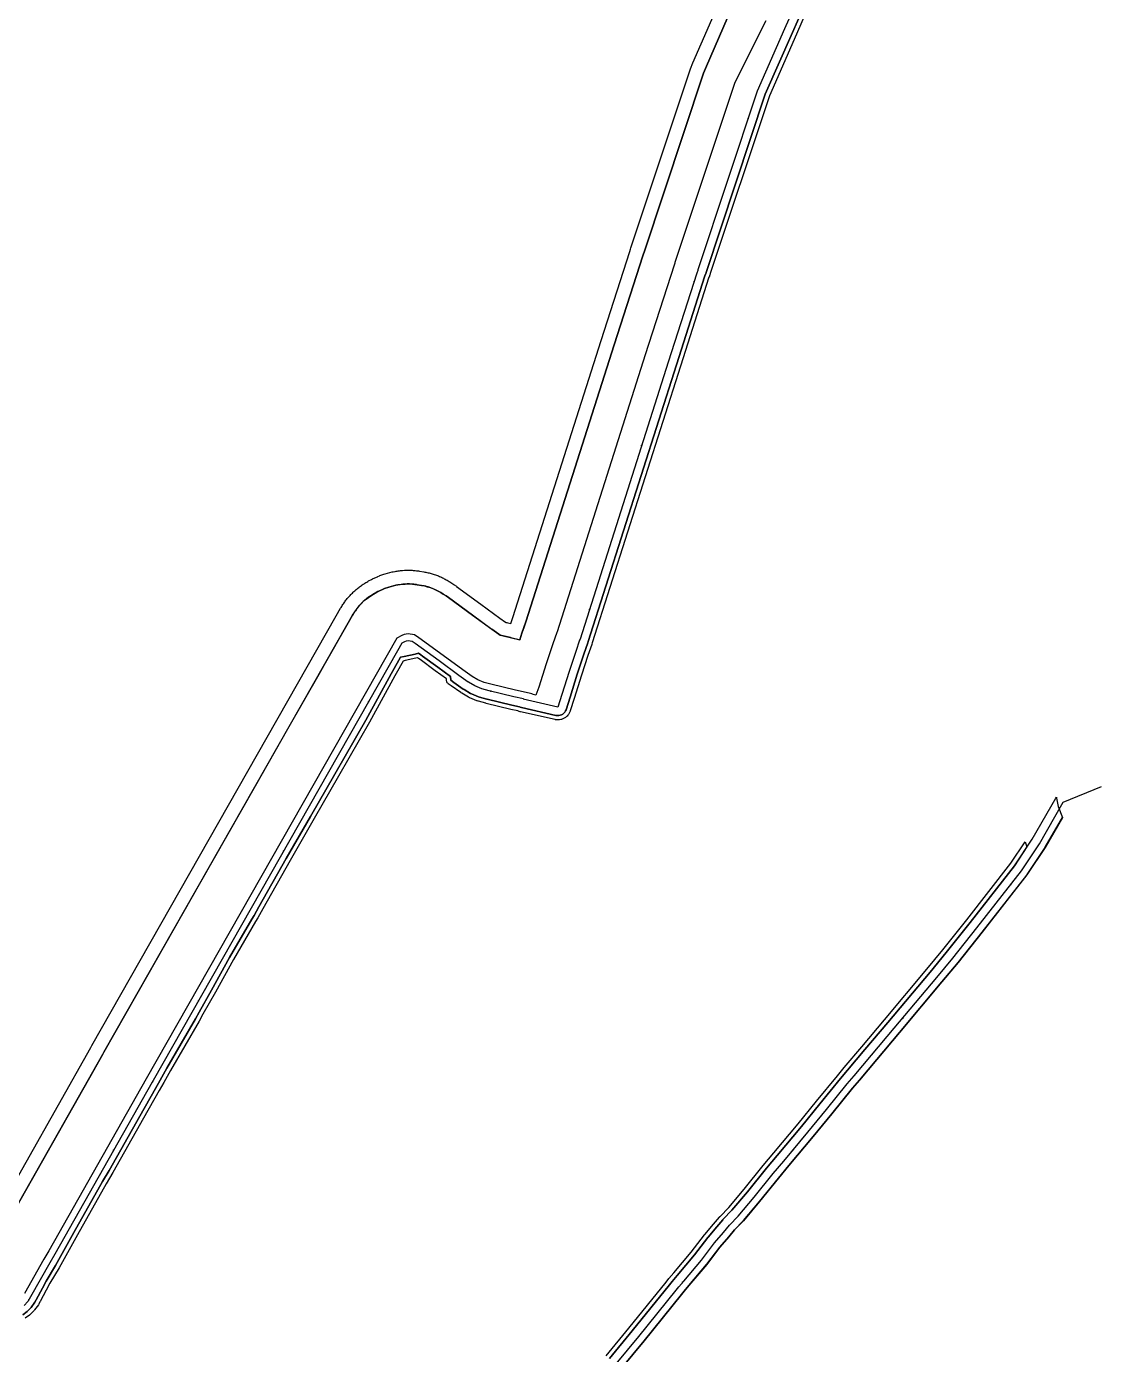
# Model space of a CAD drawing. Header units: inches. Extents: x 87989 to 118156, y 435697 to 451526.
# Drawn here: x 102261 to 102886, y 442092 to 442864 of the extents above; entities that cross this region are included whole.
import ezdxf

# ---------------------------------------------------------------- set-up
doc = ezdxf.new("R2010")
doc.units = ezdxf.units.IN
doc.header["$MEASUREMENT"] = 0
for name, color, linetype, true_color in [('As_waterkering_BWK', 7, 'Continuous', 0x7b8981), ('Beschermingszone_BWK', 7, 'Continuous', 0xcf890d), ('Grens_bebouwingsvrije_zone_BWK', 7, 'Continuous', 0x6789ae), ('Kernzone_BWK', 7, 'Continuous', 0xcb89af), ('Referentiepunten_BWK', 7, 'Continuous', 0x178980)]:
    doc.layers.add(name, color=color, linetype=linetype, true_color=true_color)

msp = doc.modelspace()

# ---------------------------------------------------------------- linework, layer by layer
at = {"layer": 'As_waterkering_BWK'}
for points in [[(102707.4918, 442876.0369), (102701.747, 442862.9586)], [(102701.747, 442862.9586), (102685.8626, 442826.7975), (102651.3344, 442722.9484), (102651.2284, 442722.5824), (102650.68, 442721.0556), (102634.0522, 442669.3022), (102582.7452, 442508.2947), (102582.5361, 442507.6419), (102580.2393, 442501.0272), (102576.4209, 442489.4807), (102572.2036, 442476.0171), (102569.87, 442468.7446)], [(102569.87, 442468.7446), (102549.7342, 442473.3135), (102549.7846, 442473.4807), (102544.2721, 442474.6998), (102529.8749, 442478.1554), (102525.6124, 442479.3187), (102521.5982, 442481.0029), (102517.8026, 442483.2145), (102517.7485, 442483.2512), (102512.2133, 442487.145), (102500.768, 442495.532), (102486.7989, 442505.7713), (102485.0532, 442506.9242), (102482.7937, 442507.3055), (102481.6533, 442507.0911), (102480.734, 442506.7139), (102479.1443, 442505.866), (102476.6214, 442501.4343), (102334.4138, 442251.684), (102333.8198, 442250.6411), (102277.2483, 442150.5995), (102274.4583, 442145.6766), (102263.1097, 442125.8478), (102261.5413, 442123.0581), (102259.544, 442120.7209)], [(102603.8695, 442086.8897), (102616.9533, 442102.8751), (102638.6076, 442129.7049), (102640.1988, 442131.654), (102643.0418, 442135.0079), (102653.3228, 442147.179), (102661.0066, 442157.2471), (102666.1659, 442163.3325), (102669.6055, 442167.4336), (102674.7895, 442172.8038), (102684.0632, 442183.7571), (102695.1068, 442197.4691), (102701.2278, 442204.7361), (102715.3488, 442221.6303), (102726.0687, 442234.8388), (102738.1987, 442249.621), (102742.1807, 442254.3725), (102752.3188, 442266.4324), (102765.565, 442282.1196), (102790.2018, 442311.4981), (102799.5607, 442322.8217), (102813.5953, 442340.2961), (102839.4684, 442373.5444), (102849.9194, 442389.2871), (102863.8101, 442413.3643), (102886.0351, 442422.4924)]]:
    msp.add_lwpolyline(points, dxfattribs=at)
at = {"layer": 'Beschermingszone_BWK'}
msp.add_lwpolyline([(102598.0566, 442091.6289), (102611.1328, 442107.6055), (102632.7852, 442134.4316), (102634.4336, 442136.4512), (102637.3164, 442139.8516), (102647.4727, 442151.877), (102655.0645, 442161.8223), (102655.2656, 442162.0723), (102660.4316, 442168.168), (102663.8594, 442172.2539), (102663.916, 442172.3184), (102664.1504, 442172.5781), (102664.209, 442172.6426), (102669.2227, 442177.8359), (102678.2793, 442188.5332), (102689.2734, 442202.1836), (102689.3613, 442202.291), (102695.4824, 442209.5566), (102709.5586, 442226.3984), (102720.2578, 442239.5801), (102732.4258, 442254.4082), (102736.4355, 442259.1934), (102746.584, 442271.2656), (102759.8262, 442286.9492), (102784.4375, 442316.2969), (102793.7461, 442327.5586), (102807.7109, 442344.9473), (102833.377, 442377.9277), (102841.6484, 442390.3887), (102842.6563, 442387.3867), (102835.4063, 442376.4668), (102809.6738, 442343.3965), (102795.6836, 442325.9805), (102786.3594, 442314.6973), (102761.7402, 442285.3398), (102748.4941, 442269.6543), (102738.3516, 442257.5879), (102734.3496, 442252.8125), (102722.1953, 442238), (102711.4883, 442224.8086), (102697.3984, 442207.9492), (102691.2832, 442200.6895), (102691.2129, 442200.6055), (102680.207, 442186.9414), (102671.0781, 442176.1582), (102666.0078, 442170.9063), (102665.7754, 442170.6465), (102662.3438, 442166.5566), (102657.1934, 442160.4805), (102657.0313, 442160.2812), (102649.4238, 442150.3105), (102639.2246, 442138.2383), (102636.3555, 442134.8516), (102634.7266, 442132.8555), (102613.0742, 442106.0293), (102599.9941, 442090.0488)], dxfattribs=at)
for points in [[(102241.574, 442170.8069, 0), (102298.162, 442270.8774, 0), (102298.7859, 442271.9732, 0), (102440.9915, 442521.72, 0), (102443.5316, 442526.1817, 0), (102443.8266, 442526.6901, 0), (102444.1477, 442527.2253, 0), (102444.4769, 442527.7556, 0), (102444.8142, 442528.2808, 0), (102445.1594, 442528.8008, 0), (102445.5125, 442529.3156, 0), (102445.8733, 442529.8248, 0), (102446.2419, 442530.3285, 0), (102446.6182, 442530.8265, 0), (102447.0019, 442531.3188, 0), (102447.3931, 442531.8052, 0), (102447.788, 442532.2813, 0), (102448.1975, 442532.7597, 0), (102448.6105, 442533.2277, 0), (102449.0305, 442533.6894, 0), (102449.4576, 442534.1445, 0), (102449.8915, 442534.5932, 0), (102450.3322, 442535.0352, 0), (102450.7796, 442535.4704, 0), (102451.2335, 442535.8988, 0), (102451.694, 442536.3202, 0), (102452.1608, 442536.7346, 0), (102452.6439, 442537.1504, 0), (102453.113, 442537.5417, 0), (102453.5982, 442537.9343, 0), (102454.0893, 442538.3195, 0), (102454.5863, 442538.6971, 0), (102455.0889, 442539.0672, 0), (102455.5972, 442539.4296, 0), (102456.1108, 442539.7841, 0), (102456.6298, 442540.1309, 0), (102457.154, 442540.4696, 0), (102457.6834, 442540.8004, 0), (102458.2177, 442541.123, 0), (102458.7494, 442541.4334, 0), (102459.3007, 442541.7438, 0), (102459.8223, 442542.0275, 0), (102461.4722, 442542.9074, 0), (102462.0541, 442543.211, 0), (102462.4151, 442543.3878, 0), (102464.87, 442544.5146, 0), (102465.1704, 442544.6451, 0), (102466.0897, 442545.0223, 0), (102466.37, 442545.1312, 0), (102468.7094, 442545.9898, 0), (102469.4766, 442546.2273, 0), (102473.5769, 442547.2742, 0), (102474.0779, 442547.3852, 0), (102475.2481, 442547.6051, 0), (102475.8187, 442547.7076, 0), (102476.4408, 442547.8101, 0), (102477.0544, 442547.9016, 0), (102477.6692, 442547.9838, 0), (102478.2852, 442548.0566, 0), (102478.9023, 442548.1202, 0), (102479.521, 442548.1322, 0), (102480.7583, 442548.2522, 0), (102481.155, 442548.2683, 0), (102481.3763, 442548.2631, 0), (102481.9979, 442548.2975, 0), (102482.6295, 442548.3049, 0), (102483.2385, 442548.3028, 0), (102483.8587, 442548.2913, 0), (102484.4786, 442548.2705, 0), (102485.0982, 442548.2402, 0), (102485.7172, 442548.2007, 0), (102486.3356, 442548.1518, 0), (102486.9531, 442548.0935, 0), (102487.5697, 442548.0259, 0), (102488.1852, 442547.9489, 0), (102488.7995, 442547.8626, 0), (102489.4009, 442547.769, 0), (102491.9143, 442547.3459, 0), (102492.4982, 442547.2423, 0), (102493.1192, 442547.1227, 0), (102493.7384, 442546.9935, 0), (102494.3554, 442546.8548, 0), (102494.9702, 442546.7066, 0), (102495.5827, 442546.5489, 0), (102496.1927, 442546.3818, 0), (102496.8, 442546.2052, 0), (102497.4045, 442546.0193, 0), (102498.0061, 442545.8242, 0), (102498.6046, 442545.6198, 0), (102499.1918, 442545.4091, 0), (102499.7918, 442545.1833, 0), (102500.3802, 442544.9515, 0), (102500.9649, 442544.7105, 0), (102501.5459, 442544.4606, 0), (102502.1229, 442544.2017, 0), (102502.6959, 442543.934, 0), (102503.2647, 442543.6574, 0), (102503.8291, 442543.3722, 0), (102504.3891, 442543.0782, 0), (102504.9445, 442542.7756, 0), (102505.4989, 442542.4624, 0), (102506.0409, 442542.145, 0), (102506.5817, 442541.817, 0), (102507.1173, 442541.4808, 0), (102507.6221, 442541.1535, 0), (102509.3935, 442539.9837, 0), (102509.5487, 442539.8786, 0), (102510.8159, 442538.9984, 0), (102510.9814, 442538.8802, 0), (102525.0044, 442528.6016, 0), (102536.1274, 442520.4508, 0), (102539.4817, 442518.0466, 0), (102539.6129, 442517.9894, 0), (102539.9412, 442517.9063, 0), (102540.1912, 442517.8416, 0), (102540.8157, 442517.6674, 0), (102542.478, 442517.2719, 0), (102543.6742, 442520.7229, 0), (102595.0026, 442681.7971, 0), (102611.6452, 442733.597, 0), (102612.0934, 442734.9146, 0), (102612.3865, 442735.7488, 0), (102646.9567, 442839.7331, 0), (102648.3246, 442843.2867, 0), (102664.2089, 442879.4478, 0)], [(102671.5334, 442876.2304, 0), (102655.6491, 442840.0693, 0), (102654.5481, 442837.2091, 0), (102619.9701, 442733.1997, 0), (102619.6225, 442732.2104, 0), (102619.2618, 442731.1499, 0), (102602.622, 442679.3591, 0), (102551.2842, 442518.2555, 0), (102550.2992, 442515.4109, 0), (102548.9865, 442511.62, 0), (102547.7245, 442507.8084, 0), (102546.6786, 442508.0594, 0), (102543.3633, 442508.8551, 0), (102542.2601, 442509.1199, 0), (102538.0735, 442510.1248, 0), (102536.3689, 442510.5926, 0), (102535.6242, 442511.0236, 0), (102531.4627, 442513.9511, 0), (102530.7132, 442514.5003, 0), (102520.2754, 442522.149, 0), (102506.252, 442532.4279, 0), (102504.9848, 442533.3081, 0), (102503.2391, 442534.461, 0), (102502.381, 442535.0089, 0), (102501.9458, 442535.2728, 0), (102501.0633, 442535.7804, 0), (102498.3326, 442537.1345, 0), (102498.3232, 442537.1386, 0), (102497.393, 442537.5303, 0), (102497.3896, 442537.5317, 0), (102497.3862, 442537.533, 0), (102495.9637, 442538.0685, 0), (102495.9605, 442538.0696, 0), (102495.9573, 442538.0707, 0), (102495.4788, 442538.2341, 0), (102494.9946, 442538.3912, 0), (102494.508, 442538.5408, 0), (102494.0231, 442538.6818, 0), (102494.0192, 442538.6829, 0), (102494.0152, 442538.684, 0), (102493.5318, 442538.8164, 0), (102493.5283, 442538.8174, 0), (102493.5248, 442538.8183, 0), (102493.0353, 442538.9443, 0), (102492.5405, 442539.0636, 0), (102492.0471, 442539.1746, 0), (102492.0438, 442539.1753, 0), (102492.0404, 442539.176, 0), (102491.551, 442539.2782, 0), (102491.5401, 442539.2803, 0), (102490.5444, 442539.4641, 0), (102488.1205, 442539.8723, 0), (102487.6272, 442539.9492, 0), (102486.1446, 442540.1346, 0), (102486.1412, 442540.135, 0), (102486.1377, 442540.1353, 0), (102485.6441, 442540.1819, 0), (102485.1488, 442540.2211, 0), (102485.1464, 442540.2213, 0), (102485.144, 442540.2215, 0), (102483.6506, 442540.2942, 0), (102482.6565, 442540.3051, 0), (102482.6522, 442540.3051, 0), (102482.6479, 442540.305, 0), (102482.1571, 442540.2992, 0), (102482.153, 442540.2992, 0), (102482.1489, 442540.2991, 0), (102480.6609, 442540.2364, 0), (102480.6567, 442540.2362, 0), (102480.6524, 442540.2359, 0), (102480.1618, 442540.2003, 0), (102480.1587, 442540.2001, 0), (102480.1556, 442540.1998, 0), (102479.6663, 442540.1569, 0), (102479.6614, 442540.1565, 0), (102479.6566, 442540.156, 0), (102478.6715, 442540.047, 0), (102478.669, 442540.0467, 0), (102478.6665, 442540.0464, 0), (102476.6964, 442539.7373, 0), (102475.556, 442539.5229, 0), (102471.4557, 442538.476, 0), (102469.1265, 442537.6211, 0), (102468.2072, 442537.2439, 0), (102465.7523, 442536.1171, 0), (102465.2037, 442535.8311, 0), (102463.614, 442534.9832, 0), (102463.175, 442534.7448, 0), (102463.1725, 442534.7434, 0), (102463.17, 442534.742, 0), (102462.3052, 442534.2464, 0), (102462.2964, 442534.2411, 0), (102461.8729, 442533.9854, 0), (102461.8708, 442533.9841, 0), (102461.8687, 442533.9828, 0), (102461.4453, 442533.7182, 0), (102461.4435, 442533.717, 0), (102461.0253, 442533.4468, 0), (102461.0228, 442533.4452, 0), (102461.0204, 442533.4436, 0), (102460.1916, 442532.8807, 0), (102459.7826, 442532.5891, 0), (102457.4309, 442530.7161, 0), (102457.4206, 442530.707, 0), (102456.6838, 442530.0429, 0), (102456.675, 442530.0347, 0), (102456.3186, 442529.6985, 0), (102456.3094, 442529.6896, 0), (102455.9596, 442529.3494, 0), (102455.9483, 442529.3382, 0), (102455.6004, 442528.9892, 0), (102455.5987, 442528.9875, 0), (102454.9079, 442528.2623, 0), (102454.9062, 442528.2605, 0), (102454.9045, 442528.2587, 0), (102454.5681, 442527.8889, 0), (102453.9091, 442527.1306, 0), (102453.2755, 442526.3551, 0), (102453.2734, 442526.3525, 0), (102453.2713, 442526.3498, 0), (102452.9688, 442525.9618, 0), (102452.9603, 442525.9508, 0), (102452.6638, 442525.5582, 0), (102452.6617, 442525.5554, 0), (102452.6597, 442525.5526, 0), (102452.0751, 442524.7408, 0), (102452.0735, 442524.7384, 0), (102451.7904, 442524.3258, 0), (102451.5141, 442523.9096, 0), (102451.5125, 442523.9072, 0), (102451.511, 442523.9048, 0), (102451.2411, 442523.4845, 0), (102450.9778, 442523.0604, 0), (102450.9761, 442523.0577, 0), (102450.9745, 442523.055, 0), (102450.4658, 442522.1922, 0), (102447.9436, 442517.7618, 0), (102433.8365, 442492.9864, 0), (102430.7809, 442487.6201, 0), (102412.7025, 442455.87, 0), (102393.8714, 442422.7981, 0), (102362.0373, 442366.8898, 0), (102330.6412, 442311.7508, 0), (102330.5962, 442311.6718, 0), (102305.7378, 442268.0145, 0), (102305.1197, 442266.9291, 0), (102299.9012, 442257.7008, 0), (102248.5358, 442166.8658, 0)], [(102258.5918, 442115.3887, 0), (102261.1719, 442117.2402, 0), (102263.4863, 442119.6875, 0), (102265.6836, 442122.709, 0), (102266.4238, 442124.1934, 0), (102270.0234, 442130.9355, 0), (102272.2012, 442134.9883, 0), (102277.6035, 442144.0039, 0), (102288.2637, 442163.1973, 0), (102305.0625, 442192.8105, 0), (102308.7969, 442199.3926, 0), (102326.6348, 442230.8828, 0), (102335.7695, 442247.0117, 0), (102338.4668, 442251.7715, 0), (102342.3984, 442258.7129, 0), (102359.0137, 442287.4473, 0), (102361.2559, 442291.3926, 0), (102368.4863, 442304.1152, 0), (102378.9629, 442323.1133, 0), (102391.9102, 442345.3828, 0), (102393.1445, 442347.5078, 0), (102396.0195, 442352.582, 0), (102411.9316, 442380.6855, 0), (102426.0547, 442405.2031, 0), (102440.1875, 442429.7402, 0), (102458.1797, 442461.1719, 0), (102472.8203, 442488.0781, 0), (102473.6094, 442489.4648, 0), (102478.2891, 442497.6855, 0), (102480.5215, 442498.1797, 0), (102486.8047, 442499.5684, 0), (102488.8184, 442500.0137, 0), (102490.2266, 442499.0254, 0), (102491.1875, 442498.3516, 0), (102499.998, 442491.9063, 0), (102507.3691, 442486.5156, 0), (102507.625, 442484.3086, 0), (102509.2969, 442483.084, 0), (102514.8711, 442479.1621, 0), (102514.9648, 442479.0977, 0), (102515.2852, 442478.8945, 0), (102519.0801, 442476.6836, 0), (102519.6641, 442476.3926, 0), (102523.6777, 442474.709, 0), (102524.2969, 442474.4941, 0), (102528.5586, 442473.332, 0), (102528.707, 442473.293, 0), (102543.1484, 442469.8281, 0), (102547.4766, 442468.8711, 0), (102548.0234, 442468.6152, 0), (102548.627, 442468.4375, 0), (102568.7637, 442463.8691, 0), (102569.5781, 442463.7539, 0), (102570.4023, 442463.7734, 0), (102571.2109, 442463.9277, 0), (102571.9824, 442464.2129, 0), (102572.6973, 442464.6211, 0), (102573.3359, 442465.1406, 0), (102573.8809, 442465.7578, 0), (102574.3164, 442466.457, 0), (102574.6309, 442467.2168, 0), (102576.9707, 442474.5059, 0), (102581.1797, 442487.9492, 0), (102584.9746, 442499.4219, 0), (102587.2598, 442506.002, 0), (102587.2969, 442506.1172, 0), (102587.5078, 442506.7734, 0), (102638.8145, 442667.7793, 0), (102655.4141, 442719.4453, 0), (102655.9336, 442720.8926, 0), (102656.0313, 442721.1914, 0), (102656.1094, 442721.4629, 0), (102690.5332, 442825, 0), (102706.3242, 442860.9473, 0), (102712.0703, 442874.0254, 0)], [(102714.3594, 442873.0215, 0), (102708.6133, 442859.9414, 0), (102692.8691, 442824.0996, 0), (102658.5117, 442720.7676, 0), (102658.4824, 442720.6738, 0), (102658.4316, 442720.4941, 0), (102658.4082, 442720.4199, 0), (102658.3125, 442720.1211, 0), (102658.2871, 442720.0469, 0), (102657.7949, 442718.6797, 0), (102657.7676, 442718.5996, 0), (102641.1953, 442667.0156, 0), (102589.8887, 442506.0117, 0), (102589.6738, 442505.3398, 0), (102589.627, 442505.1953, 0), (102587.3418, 442498.6191, 0), (102583.5605, 442487.1816, 0), (102579.3535, 442473.75, 0), (102577.0117, 442466.4531, 0), (102576.9395, 442466.2598, 0), (102576.625, 442465.5, 0), (102576.4375, 442465.1328, 0), (102576.002, 442464.4355, 0), (102575.7559, 442464.1055, 0), (102575.2109, 442463.4863, 0), (102574.9141, 442463.2012, 0), (102574.2754, 442462.6816, 0), (102573.9355, 442462.4492, 0), (102573.2207, 442462.041, 0), (102572.8477, 442461.8672, 0), (102572.0762, 442461.582, 0), (102571.6797, 442461.4727, 0), (102570.8711, 442461.3184, 0), (102570.4609, 442461.2734, 0), (102569.6387, 442461.2539, 0), (102569.2285, 442461.2773, 0), (102568.4121, 442461.3926, 0), (102568.2109, 442461.4297, 0), (102548.0742, 442466, 0), (102547.9219, 442466.0391, 0), (102547.3184, 442466.2168, 0), (102546.9668, 442466.3496, 0), (102546.668, 442466.4883, 0), (102542.5879, 442467.3926, 0), (102528.1055, 442470.8672, 0), (102527.918, 442470.916, 0), (102523.6387, 442472.084, 0), (102523.4824, 442472.1309, 0), (102522.8633, 442472.3438, 0), (102522.7109, 442472.4023, 0), (102518.6973, 442474.0879, 0), (102518.5488, 442474.1543, 0), (102517.9648, 442474.4453, 0), (102517.8223, 442474.5234, 0), (102514.0273, 442476.7344, 0), (102513.9453, 442476.7832, 0), (102513.625, 442476.9863, 0), (102513.5469, 442477.0391, 0), (102513.4434, 442477.1094, 0), (102507.8398, 442481.0527, 0), (102506.1484, 442482.293, 0), (102505.8379, 442482.5625, 0), (102505.5742, 442482.8789, 0), (102505.3672, 442483.2344, 0), (102505.2227, 442483.6191, 0), (102505.1426, 442484.0215, 0), (102505.0117, 442485.1426, 0), (102498.5234, 442489.8887, 0), (102489.7305, 442496.3184, 0), (102488.791, 442496.9785, 0), (102488.2832, 442497.334, 0), (102487.3438, 442497.127, 0), (102481.0605, 442495.7383, 0), (102479.9121, 442495.4844, 0), (102475.7813, 442488.2285, 0), (102475.0039, 442486.8633, 0), (102460.3633, 442459.9551, 0), (102442.3555, 442428.4941, 0), (102428.2207, 442403.9551, 0), (102414.1016, 442379.4473, 0), (102398.1953, 442351.3516, 0), (102395.3145, 442346.2637, 0), (102394.0723, 442344.127, 0), (102381.1387, 442321.8809, 0), (102370.668, 442302.8945, 0), (102363.4297, 442290.1563, 0), (102361.1836, 442286.2031, 0), (102344.5684, 442257.4707, 0), (102340.6406, 442250.5391, 0), (102337.9453, 442245.7793, 0), (102328.8086, 442229.6523, 0), (102310.9707, 442198.1602, 0), (102307.2363, 442191.5781, 0), (102290.4453, 442161.9746, 0), (102279.7891, 442142.7891, 0), (102279.748, 442142.7188, 0), (102274.377, 442133.752, 0), (102272.2285, 442129.7539, 0), (102268.6621, 442123.0781, 0), (102268.6289, 442123.0156, 0), (102267.9219, 442121.5957, 0), (102267.707, 442121.2402, 0), (102265.5078, 442118.2168, 0), (102265.3027, 442117.9688, 0), (102262.9863, 442115.5215, 0), (102262.7773, 442115.3242, 0), (102262.6289, 442115.209, 0), (102260.0488, 442113.3574, 0)]]:
    msp.add_polyline3d(points, dxfattribs=at)
at = {"layer": 'Grens_bebouwingsvrije_zone_BWK'}
for points in [[(102690.7602, 442867.7847), (102672.783, 442831.8321), (102637.9635, 442727.1068), (102637.9039, 442726.9012), (102637.4238, 442725.5643), (102620.7182, 442673.5688), (102569.4093, 442512.5556), (102569.2551, 442512.0743), (102566.9798, 442505.5214), (102563.0941, 442493.7712), (102558.8582, 442480.2483), (102557.1268, 442475.6948), (102554.8018, 442476.2653), (102554.859, 442476.4551), (102545.1708, 442478.5977), (102530.8685, 442482.0305), (102526.9184, 442483.1086), (102523.3864, 442484.5905), (102519.9577, 442486.5882), (102514.5464, 442490.3943), (102503.1325, 442498.7583), (102489.0848, 442509.0552), (102486.5522, 442510.7278), (102482.7558, 442511.3684), (102480.5129, 442510.9468), (102479.0293, 442510.338), (102476.2407, 442508.8508), (102330.341, 442252.6153), (102273.7673, 442152.5701), (102270.9825, 442147.6561), (102259.6305, 442127.8214)], [(102606.9699, 442084.3623), (102620.0574, 442100.3522), (102641.7132, 442127.184), (102643.2739, 442129.0957), (102646.0953, 442132.4241), (102656.3785, 442144.5978), (102656.5025, 442144.7523), (102664.124, 442154.7387), (102669.2239, 442160.7539), (102672.5805, 442164.756), (102677.6674, 442170.0258), (102677.8422, 442170.2192), (102687.1477, 442181.2098), (102698.1945, 442194.9258), (102704.2921, 442202.165), (102718.4364, 442219.0872), (102729.1677, 442232.3097), (102741.2778, 442247.0676), (102745.2445, 442251.8009), (102755.3779, 442263.8551), (102768.6256, 442279.5442), (102793.276, 442308.9389), (102802.6618, 442320.295), (102816.7333, 442337.8153), (102842.6252, 442371.0878), (102842.8009, 442371.3321), (102853.2519, 442387.0748), (102853.3842, 442387.2882), (102863.5011, 442404.8242)]]:
    msp.add_lwpolyline(points, dxfattribs=at)
at = {"layer": 'Kernzone_BWK'}
msp.add_lwpolyline([(102248.5358, 442166.8658), (102305.1197, 442266.9291), (102305.7378, 442268.0145), (102447.9436, 442517.7618), (102450.4658, 442522.1922, -0.14175268), (102463.614, 442534.9832), (102465.2037, 442535.8311), (102465.7523, 442536.1171), (102468.2072, 442537.2439), (102469.1265, 442537.6211), (102471.4557, 442538.476), (102475.556, 442539.5229), (102476.6964, 442539.7373, -0.08723003), (102488.1205, 442539.8723), (102490.5444, 442539.4641, -0.10450802), (102503.2391, 442534.461), (102504.9848, 442533.3081), (102506.252, 442532.4279), (102520.2754, 442522.149), (102531.4627, 442513.9511), (102535.6242, 442511.0236), (102536.3689, 442510.5926), (102538.0735, 442510.1248), (102547.7245, 442507.8084), (102548.9865, 442511.62), (102551.2842, 442518.2555), (102602.622, 442679.3591), (102619.2618, 442731.1499), (102619.6225, 442732.2104), (102619.9701, 442733.1997), (102654.5481, 442837.2091), (102655.6491, 442840.0693), (102671.5334, 442876.2304)], format="xyb", dxfattribs=at)
for points in [[(102712.0696, 442874.026), (102706.3248, 442860.9477), (102690.5339, 442824.9995), (102656.1098, 442721.4632), (102656.0308, 442721.1907), (102655.9341, 442720.8923), (102655.4144, 442719.4453), (102638.8144, 442667.7784), (102587.508, 442506.7729), (102587.2977, 442506.1165), (102587.2594, 442506.0019), (102584.9748, 442499.4222), (102581.1804, 442487.9484), (102576.9698, 442474.506), (102574.6309, 442467.2169), (102574.3157, 442466.4564), (102573.88, 442465.758), (102573.3357, 442465.1405), (102572.6973, 442464.6207), (102571.9824, 442464.2127), (102571.2102, 442463.9275), (102570.4016, 442463.7729), (102569.5787, 442463.7531), (102568.7636, 442463.8685), (102548.6278, 442468.4374), (102548.0241, 442468.615), (102547.4768, 442468.8702), (102543.1488, 442469.8278), (102528.708, 442473.2935), (102528.5585, 442473.3318), (102524.296, 442474.4951), (102523.678, 442474.7081), (102519.6637, 442476.3923), (102519.081, 442476.6828), (102515.2854, 442478.8943), (102514.964, 442479.0982), (102514.8717, 442479.1617), (102509.2972, 442483.0837), (102507.6253, 442484.3088), (102507.37, 442486.516), (102499.999, 442491.906), (102491.1866, 442498.351), (102490.2275, 442499.0245), (102488.819, 442500.0135), (102486.8043, 442499.568), (102480.5215, 442498.1788), (102478.2885, 442497.6851), (102473.6084, 442489.4645), (102472.8195, 442488.0786), (102458.1801, 442461.1725), (102440.1884, 442429.74), (102426.0543, 442405.2037), (102411.9309, 442380.6861), (102396.0192, 442352.583), (102393.1454, 442347.5073), (102391.9106, 442345.3833), (102378.9637, 442323.1127), (102368.4862, 442304.1156), (102361.2559, 442291.3918), (102359.0141, 442287.4468), (102342.3982, 442258.713), (102338.466, 442251.7712), (102335.7695, 442247.011), (102326.6341, 442230.8836), (102308.7961, 442199.3933), (102305.0625, 442192.8113), (102288.2644, 442163.1982), (102277.6044, 442144.0037), (102272.2018, 442134.9875), (102270.024, 442130.935), (102266.423, 442124.193), (102265.6842, 442122.7098), (102263.4861, 442119.6874), (102261.171, 442117.24), (102258.5913, 442115.3879)], [(102599.9941, 442090.0488), (102613.0742, 442106.0293), (102634.7266, 442132.8555), (102636.3555, 442134.8516), (102639.2246, 442138.2383), (102649.4238, 442150.3105), (102657.0313, 442160.2812), (102657.1934, 442160.4805), (102662.3438, 442166.5566), (102665.7754, 442170.6465), (102666.0078, 442170.9063), (102671.0781, 442176.1582), (102680.207, 442186.9414), (102691.2129, 442200.6055), (102691.2832, 442200.6895), (102697.3984, 442207.9492), (102711.4883, 442224.8086), (102722.1953, 442238), (102734.3496, 442252.8125), (102738.3516, 442257.5879), (102748.4941, 442269.6543), (102761.7402, 442285.3398), (102786.3594, 442314.6973), (102795.6836, 442325.9805), (102809.6738, 442343.3965), (102835.4063, 442376.4668), (102845.668, 442391.9219), (102859.4805, 442415.8633), (102859.873, 442416.4316), (102859.918, 442415.8145), (102860.9277, 442410.9688), (102863.3223, 442404.5156), (102853.3184, 442387.1816), (102842.7129, 442371.2109), (102816.7324, 442337.8145), (102802.6621, 442320.2949), (102793.2754, 442308.9395), (102768.625, 442279.5449), (102755.377, 442263.8555), (102745.2441, 442251.8008), (102741.2773, 442247.0684), (102729.168, 442232.3105), (102718.4355, 442219.0879), (102704.293, 442202.1641), (102698.1934, 442194.9258), (102687.1465, 442181.2109), (102677.7539, 442170.123), (102672.5801, 442164.7559), (102669.2246, 442160.7539), (102664.123, 442154.7383), (102656.4414, 442144.6758), (102646.0957, 442132.4238), (102643.2734, 442129.0957), (102641.7129, 442127.1836), (102620.0566, 442100.3516), (102606.9707, 442084.3613)]]:
    msp.add_lwpolyline(points, dxfattribs=at)
at = {"layer": 'Referentiepunten_BWK'}
for p in [(102680.5963, 442810.9582), (102649.0741, 442716.0574), (102618.6008, 442620.8137), (102588.2388, 442525.5344), (102530.8117, 442477.9306), (102459.7528, 442471.809), (102410.2719, 442384.9088), (102833.3215, 442365.6453), (102360.791, 442298.0086), (102770.4258, 442287.916), (102311.4273, 442211.0419), (102706.4884, 442211.0298), (102642.4303, 442134.2865), (102262.1012, 442124.054)]:
    msp.add_point(p, dxfattribs=at)

doc.saveas('drawing.dxf')
